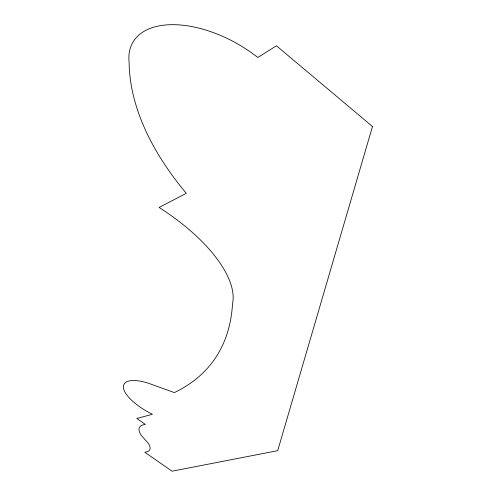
<?xml version="1.0" encoding="UTF-8"?>
<svg xmlns="http://www.w3.org/2000/svg" width="496" height="496" viewBox="0 0 496 496"><rect width="100%" height="100%" fill="white"/><g stroke="black" fill="none" stroke-linecap="round" stroke-linejoin="round"><path stroke-width="0.74" d="M372.477 126.511L277.704 450.666L172.075 471.2L144.826 452.265L146.388 451.912A27.454 9.232 27.5 0 0 145.018 439.642L141.503 435.649A33.17 11.458 27 0 1 145.378 424.452L136.859 418.469L152.427 414.278A37.119 13.553 27.3 0 1 123.473 388.015A37.119 13.553 27.3 0 1 147.504 382.906L174.338 392.584A627.13 240.603 36.4 0 0 232.537 303.85A128.941 56.191 29.3 0 0 159.08 207.452L186.31 193.304A344.931 196.59 22.6 0 1 129.121 62.242A92.064 50.834 29.8 0 1 169.657 24.726A92.064 50.834 29.8 0 1 257.821 57.474L276.446 45.793L372.477 126.511"/></g></svg>
